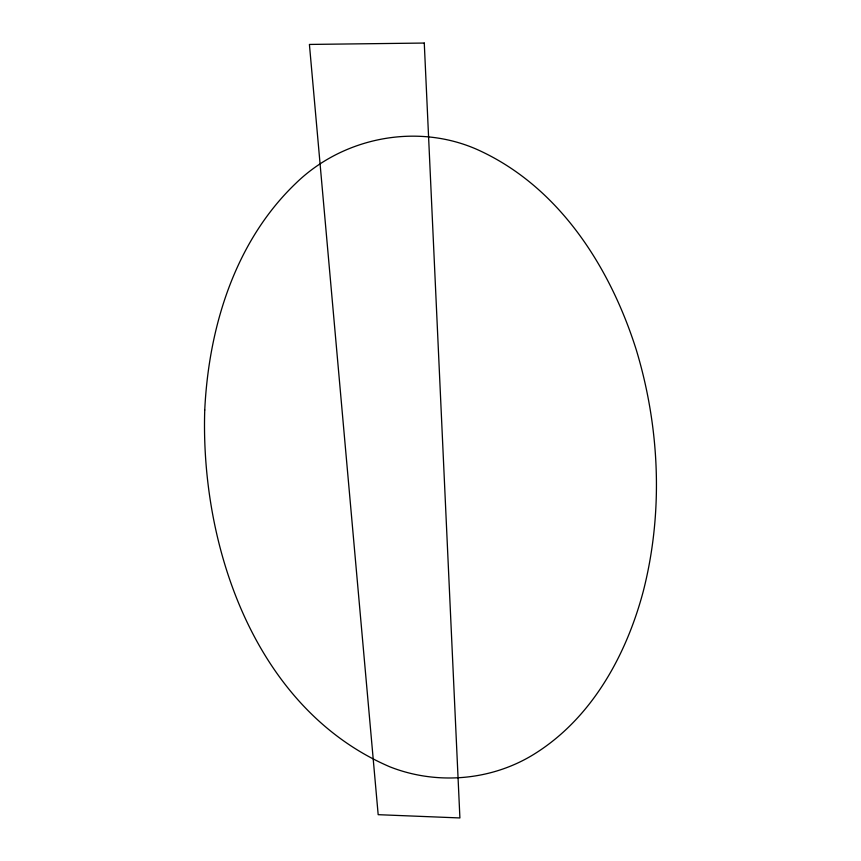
<?xml version="1.0" encoding="UTF-8"?>
<svg xmlns="http://www.w3.org/2000/svg" width="861" height="861" viewBox="0 0 861 861"><rect width="100%" height="100%" fill="white"/><g stroke="black" fill="none" stroke-linecap="round" stroke-linejoin="round"><path stroke-width="1.29" d="M204.746 410.008C200.322 546.983 255.19 708.861 389.807 766.796C436.624 785.297 491.427 780.733 534.229 754.085C591.733 718.311 626.259 655.329 643.264 591.335C663.476 512.306 659.849 428.003 636.354 350.104C610.815 269.062 561.103 189.603 482.257 151.88C421.094 122.047 344.561 135.941 296.066 183.092C234.87 241.467 208.728 327.406 204.746 410.008M424.269 43.05L309.411 44.438L378.173 814.678L459.903 817.95L424.269 43.05"/></g></svg>
